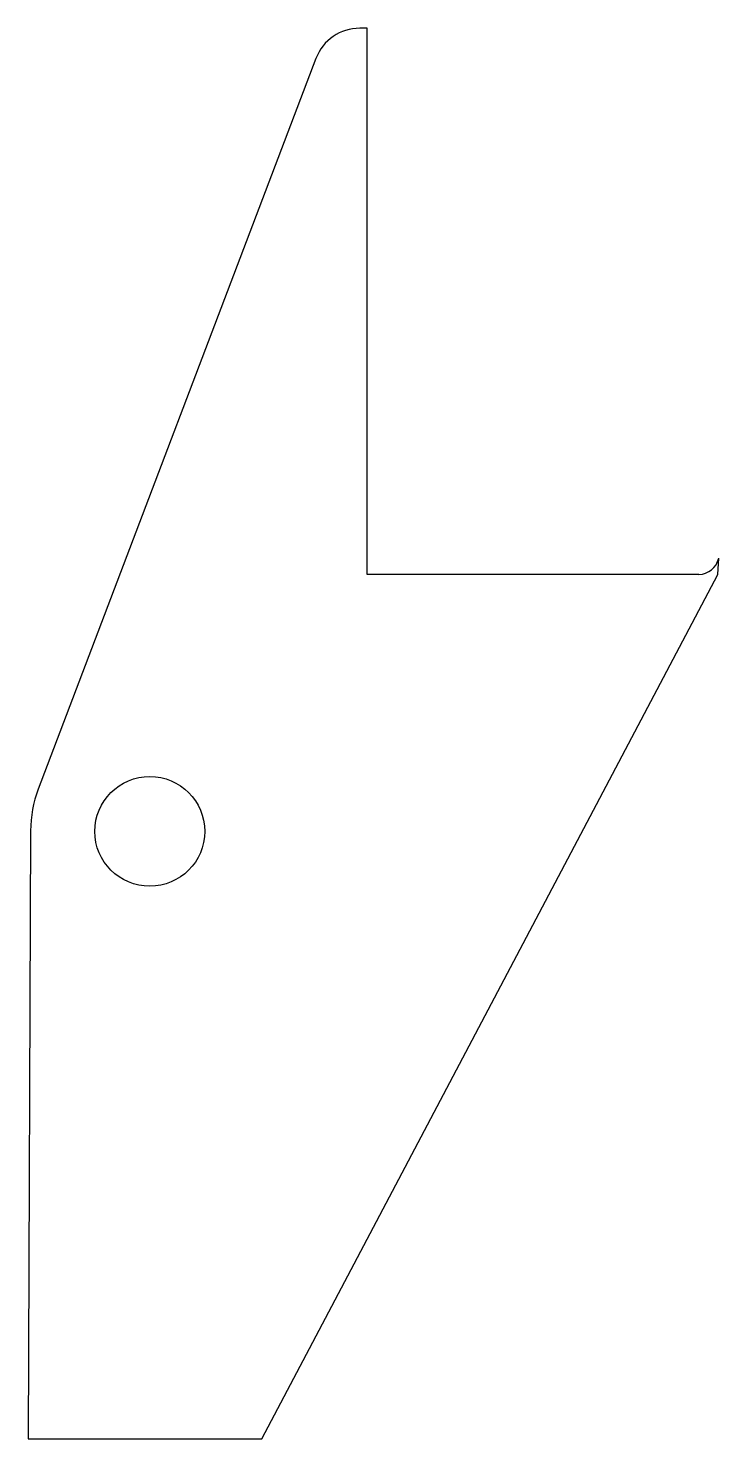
# Model space of a CAD drawing. Extents: x 107 to 402, y 50 to 654.
import ezdxf

# ---------------------------------------------------------------- set-up
doc = ezdxf.new("R2010")
doc.units = 0
doc.layers.get('0').update_dxf_attribs({"linetype": 'CONTINUOUS'})

msp = doc.modelspace()

# ---------------------------------------------------------------- linework, layer by layer
at = {"color": 7, "linetype": 'CONTINUOUS'}
for p, q in [((251.69, 654.2), (248.49, 654.2)), ((251.69, 420.4), (251.69, 654.2)), ((229.79, 641.3), (111.01, 328.5)), ((206.69, 50.4), (401.69, 420.4)), ((393.57, 420.4), (251.69, 420.4)), ((107.69, 310.59), (106.69, 50.4)), ((106.69, 50.4), (206.69, 50.4))]:
    msp.add_line(p, q, dxfattribs=at)
msp.add_line((401.69, 420.4), (402.09, 427.3))
msp.add_circle((158.69, 310.4), 23.5, dxfattribs=at)
for centre, radius, start, end in [((248.49, 634.2), 20, 90, 159.20642), ((158.69, 310.4), 51, 159.20642, 179.77972)]:
    msp.add_arc(centre, radius, start, end, dxfattribs=at)
msp.add_arc((393.31, 429.43), 9.04, 271.61731, 346.33096)

doc.saveas('drawing.dxf')
